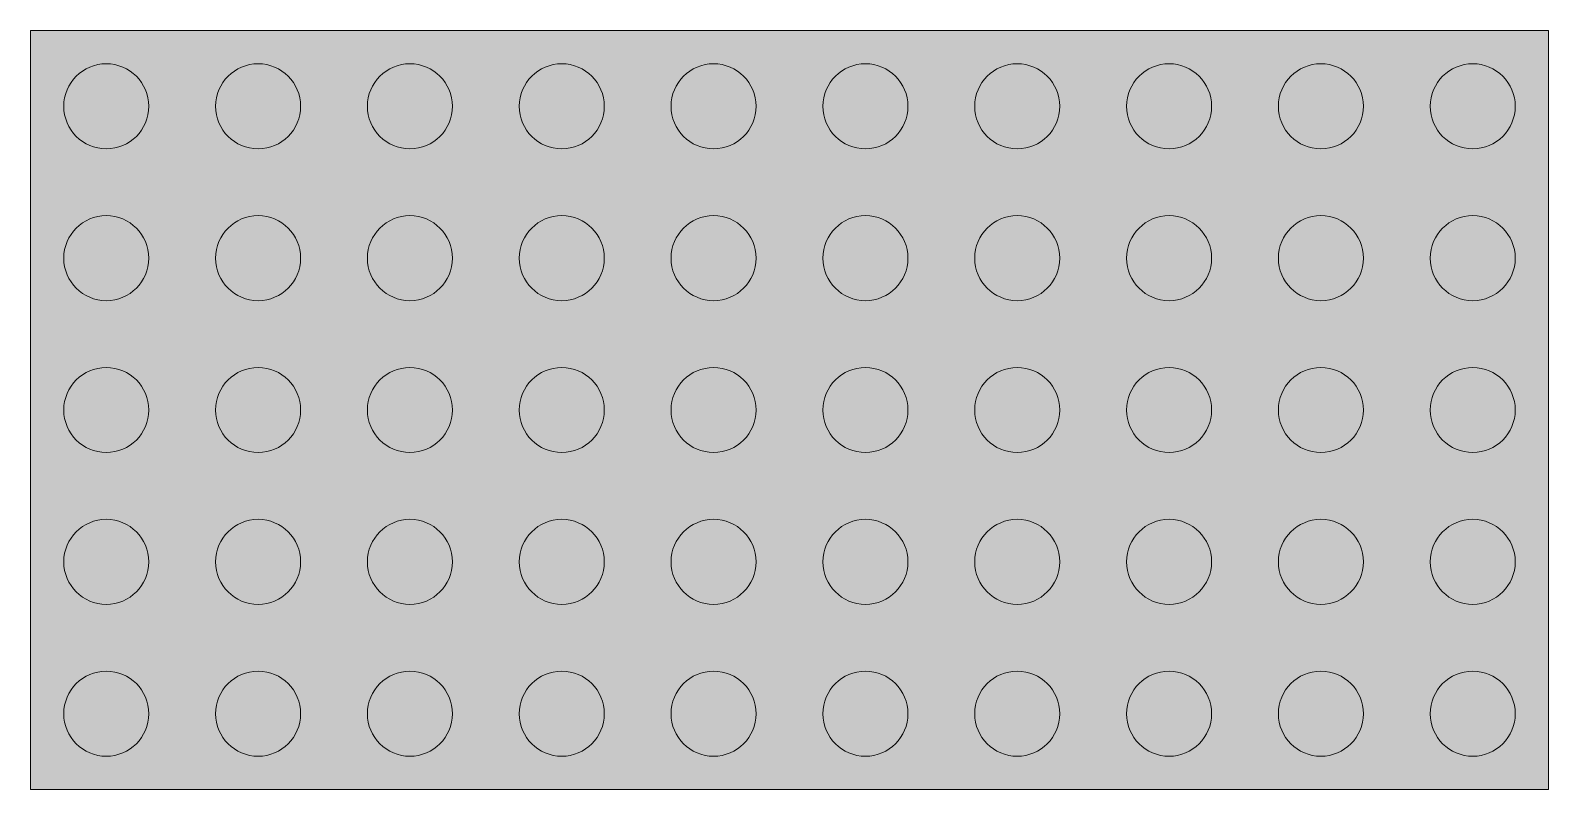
# Model space of a CAD drawing. Extents: x -0.48 to 0.52, y -0.26 to 0.24.
import ezdxf

# ---------------------------------------------------------------- set-up
doc = ezdxf.new("R2010")
doc.units = 0
doc.header["$LTSCALE"] = 0.01
doc.header["$MEASUREMENT"] = 0
doc.layers.get('0').update_dxf_attribs({"lineweight": 20})
doc.layers.add('C-TRAF-CTRL-MTCD-PATT-BLCK', color=250, linetype='Continuous', lineweight=20)
doc.layers.add('C-TRAF-CTRL-MTCD-PATT-ORNG', color=30, linetype='Continuous', lineweight=20)

# ---------------------------------------------------------------- blocks, each defined once
blk = doc.blocks.new('*U0')
at = {"layer": 'C-TRAF-CTRL-MTCD-PATT-ORNG', "lineweight": 0}
h = blk.add_hatch(color=256, dxfattribs=at)
h.dxf.hatch_style = 1
edge = h.paths.add_edge_path()
edge.add_arc((0, 0), 0.028, 0, 360)
at = {"layer": 'C-TRAF-CTRL-MTCD-PATT-BLCK', "lineweight": 0}
blk.add_circle((0, 0), 0.028, dxfattribs=at)
blk = doc.blocks.new('*U1')
at = {"color": 0, "linetype": 'ByBlock', "lineweight": -2, "transparency": 16777216}
for p in [(0, 0), (0.1, 0), (0.2, 0), (0.3, 0), (0.4, 0), (0.5, 0), (0.6, 0), (0.7, 0), (0.8, 0), (0.9, 0), (0, -0.1), (0.1, -0.1), (0.2, -0.1), (0.3, -0.1), (0.4, -0.1), (0.5, -0.1), (0.6, -0.1), (0.7, -0.1), (0.8, -0.1), (0.9, -0.1), (0, -0.2), (0.1, -0.2), (0.2, -0.2), (0.3, -0.2), (0.4, -0.2), (0.5, -0.2), (0.6, -0.2), (0.7, -0.2), (0.8, -0.2), (0.9, -0.2), (0, -0.3), (0.1, -0.3), (0.2, -0.3), (0.3, -0.3), (0.4, -0.3), (0.5, -0.3), (0.6, -0.3), (0.7, -0.3), (0.8, -0.3), (0.9, -0.3), (0, -0.4), (0.1, -0.4), (0.2, -0.4), (0.3, -0.4), (0.4, -0.4), (0.5, -0.4), (0.6, -0.4), (0.7, -0.4), (0.8, -0.4), (0.9, -0.4)]:
    blk.add_blockref('*U0', p, dxfattribs=at)

msp = doc.modelspace()

# ---------------------------------------------------------------- hatches: boundary and pattern name
at = {"layer": 'C-TRAF-CTRL-MTCD-PATT-BLCK', "lineweight": 0}
h = msp.add_hatch(color=256, dxfattribs=at)
h.dxf.hatch_style = 1
h.paths.add_polyline_path([(0.52, 0.24), (-0.48, 0.24), (-0.48, -0.26), (0.52, -0.26)])
h.paths.add_polyline_path([(-0.458, 0.19, -1), (-0.402, 0.19, -1)], flags=16)
h.paths.add_polyline_path([(-0.402, 0.09, -1), (-0.458, 0.09, -1)], flags=16)
h.paths.add_polyline_path([(-0.358, 0.19, -1), (-0.302, 0.19, -1)], flags=16)
h.paths.add_polyline_path([(-0.302, 0.09, -1), (-0.358, 0.09, -1)], flags=16)
h.paths.add_polyline_path([(-0.402, -0.01, -1), (-0.458, -0.01, -1)], flags=16)
h.paths.add_polyline_path([(-0.302, -0.01, -1), (-0.358, -0.01, -1)], flags=16)
h.paths.add_polyline_path([(-0.258, 0.19, -1), (-0.202, 0.19, -1)], flags=16)
h.paths.add_polyline_path([(-0.202, 0.09, -1), (-0.258, 0.09, -1)], flags=16)
h.paths.add_polyline_path([(-0.202, -0.01, -1), (-0.258, -0.01, -1)], flags=16)
h.paths.add_polyline_path([(-0.402, -0.11, -1), (-0.458, -0.11, -1)], flags=16)
h.paths.add_polyline_path([(-0.302, -0.11, -1), (-0.358, -0.11, -1)], flags=16)
h.paths.add_polyline_path([(-0.158, 0.19, -1), (-0.102, 0.19, -1)], flags=16)
h.paths.add_polyline_path([(-0.102, 0.09, -1), (-0.158, 0.09, -1)], flags=16)
h.paths.add_polyline_path([(-0.202, -0.11, -1), (-0.258, -0.11, -1)], flags=16)
h.paths.add_polyline_path([(-0.102, -0.01, -1), (-0.158, -0.01, -1)], flags=16)
h.paths.add_polyline_path([(-0.402, -0.21, -1), (-0.458, -0.21, -1)], flags=16)
h.paths.add_polyline_path([(-0.302, -0.21, -1), (-0.358, -0.21, -1)], flags=16)
h.paths.add_polyline_path([(-0.102, -0.11, -1), (-0.158, -0.11, -1)], flags=16)
h.paths.add_polyline_path([(-0.058, 0.19, -1), (-0.002, 0.19, -1)], flags=16)
h.paths.add_polyline_path([(-0.002, 0.09, -1), (-0.058, 0.09, -1)], flags=16)
h.paths.add_polyline_path([(-0.202, -0.21, -1), (-0.258, -0.21, -1)], flags=16)
h.paths.add_polyline_path([(-0.002, -0.01, -1), (-0.058, -0.01, -1)], flags=16)
h.paths.add_polyline_path([(-0.102, -0.21, -1), (-0.158, -0.21, -1)], flags=16)
h.paths.add_polyline_path([(-0.002, -0.11, -1), (-0.058, -0.11, -1)], flags=16)
h.paths.add_polyline_path([(0.042, 0.19, -1), (0.098, 0.19, -1)], flags=16)
h.paths.add_polyline_path([(0.098, 0.09, -1), (0.042, 0.09, -1)], flags=16)
h.paths.add_polyline_path([(0.098, -0.01, -1), (0.042, -0.01, -1)], flags=16)
h.paths.add_polyline_path([(-0.002, -0.21, -1), (-0.058, -0.21, -1)], flags=16)
h.paths.add_polyline_path([(0.098, -0.11, -1), (0.042, -0.11, -1)], flags=16)
h.paths.add_polyline_path([(0.142, 0.19, -1), (0.198, 0.19, -1)], flags=16)
h.paths.add_polyline_path([(0.198, 0.09, -1), (0.142, 0.09, -1)], flags=16)
h.paths.add_polyline_path([(0.098, -0.21, -1), (0.042, -0.21, -1)], flags=16)
h.paths.add_polyline_path([(0.198, -0.01, -1), (0.142, -0.01, -1)], flags=16)
h.paths.add_polyline_path([(0.198, -0.11, -1), (0.142, -0.11, -1)], flags=16)
h.paths.add_polyline_path([(0.198, -0.21, -1), (0.142, -0.21, -1)], flags=16)
h.paths.add_polyline_path([(0.242, 0.19, -1), (0.298, 0.19, -1)], flags=16)
h.paths.add_polyline_path([(0.298, 0.09, -1), (0.242, 0.09, -1)], flags=16)
h.paths.add_polyline_path([(0.298, -0.01, -1), (0.242, -0.01, -1)], flags=16)
h.paths.add_polyline_path([(0.298, -0.11, -1), (0.242, -0.11, -1)], flags=16)
h.paths.add_polyline_path([(0.298, -0.21, -1), (0.242, -0.21, -1)], flags=16)
h.paths.add_polyline_path([(0.342, 0.19, -1), (0.398, 0.19, -1)], flags=16)
h.paths.add_polyline_path([(0.398, 0.09, -1), (0.342, 0.09, -1)], flags=16)
h.paths.add_polyline_path([(0.398, -0.01, -1), (0.342, -0.01, -1)], flags=16)
h.paths.add_polyline_path([(0.398, -0.11, -1), (0.342, -0.11, -1)], flags=16)
h.paths.add_polyline_path([(0.398, -0.21, -1), (0.342, -0.21, -1)], flags=16)
h.paths.add_polyline_path([(0.442, 0.19, -1), (0.498, 0.19, -1)], flags=16)
h.paths.add_polyline_path([(0.498, 0.09, -1), (0.442, 0.09, -1)], flags=16)
h.paths.add_polyline_path([(0.498, -0.01, -1), (0.442, -0.01, -1)], flags=16)
h.paths.add_polyline_path([(0.498, -0.11, -1), (0.442, -0.11, -1)], flags=16)
h.paths.add_polyline_path([(0.498, -0.21, -1), (0.442, -0.21, -1)], flags=16)

# ---------------------------------------------------------------- linework, layer by layer
at = {"layer": 'C-TRAF-CTRL-MTCD-PATT-BLCK', "lineweight": 0, "flags": 128}
msp.add_lwpolyline([(-0.48, -0.26), (-0.48, 0.24), (0.52, 0.24), (0.52, -0.26)], close=True, dxfattribs=at)

# ---------------------------------------------------------------- block references
msp.add_blockref('*U1', (-0.43, 0.19))

doc.saveas('drawing.dxf')
